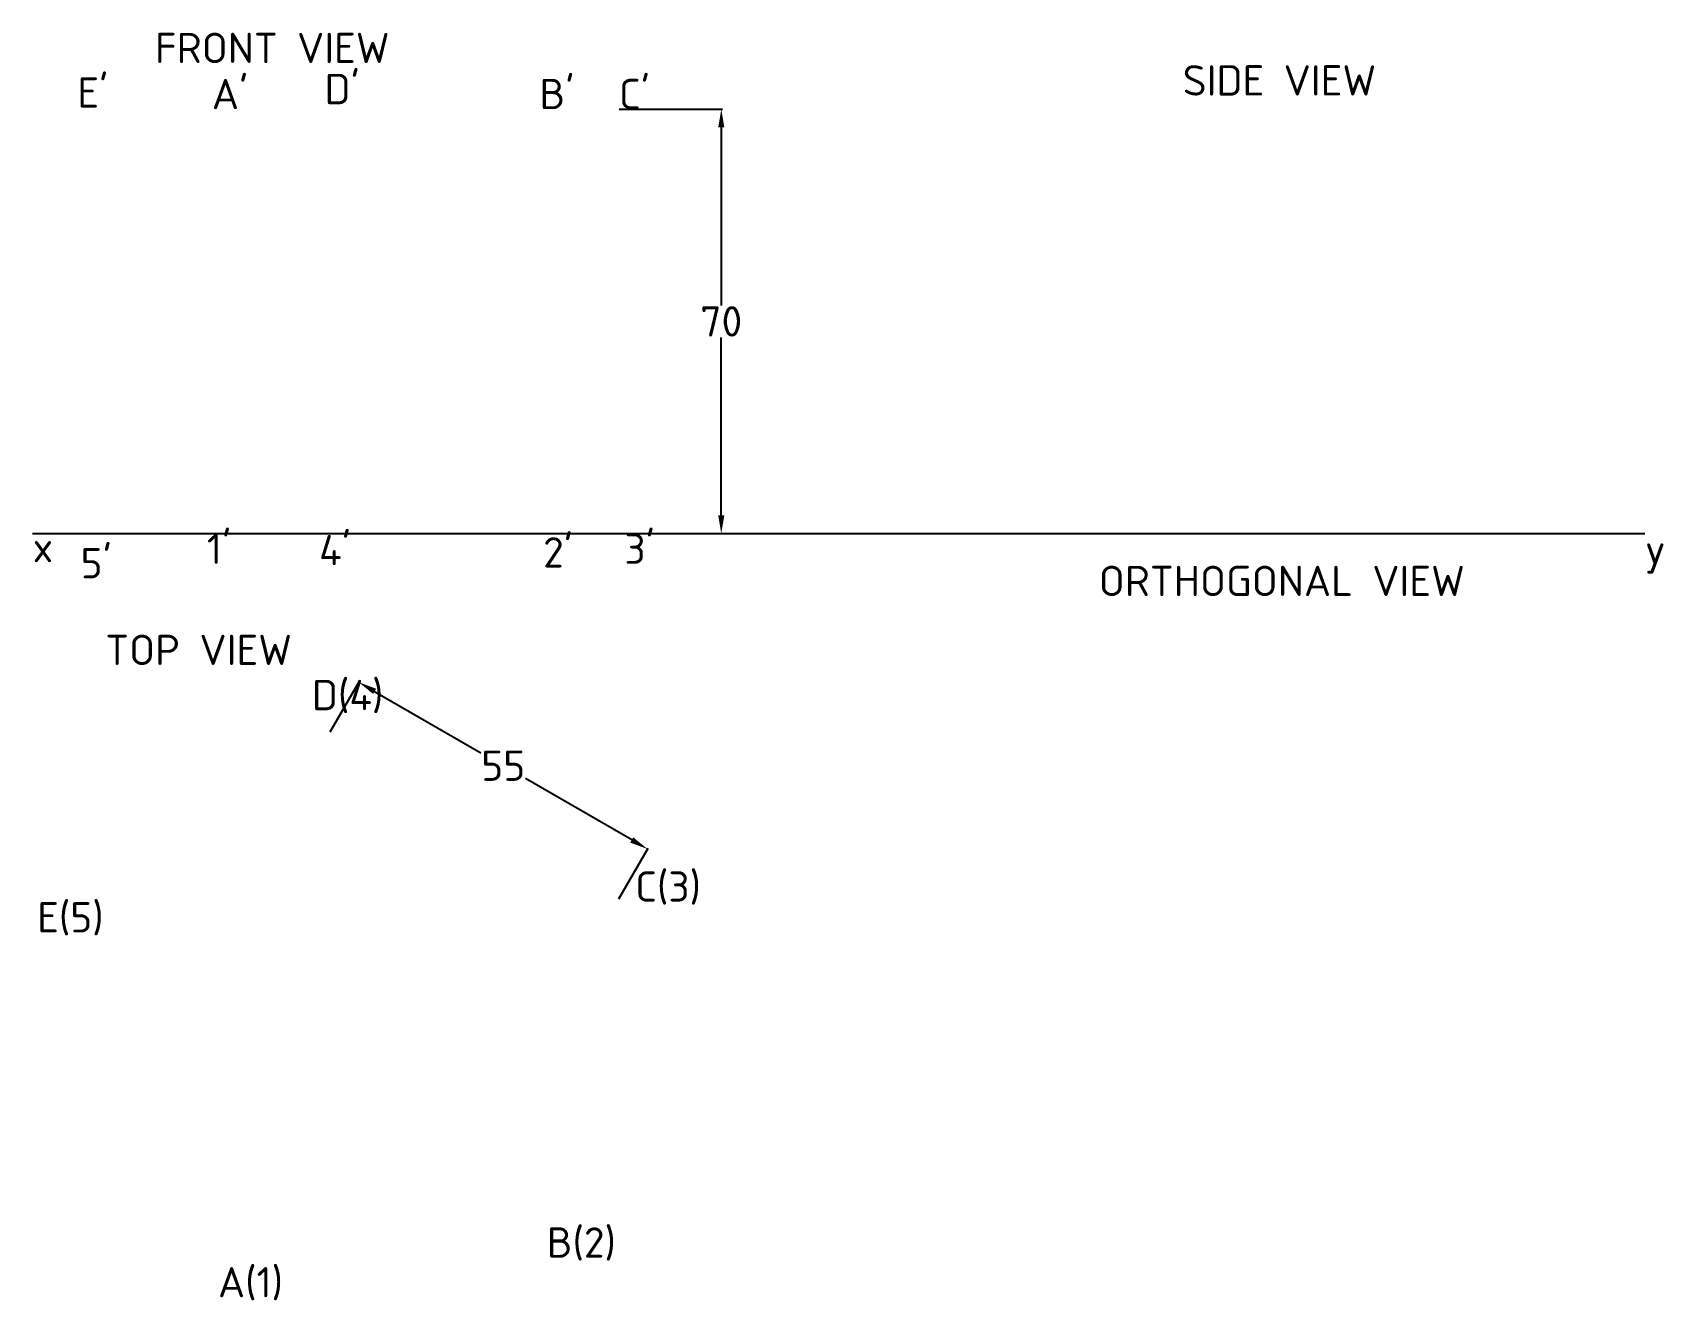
# Paper-space layout 'wk5_Q4' of a CAD drawing. Header units: millimetres. Extents: x 7 to 277, y 4 to 213.
import ezdxf

# ---------------------------------------------------------------- set-up
doc = ezdxf.new("R2010")
doc.units = ezdxf.units.MM
doc.header["$MEASUREMENT"] = 0
doc.styles.get("Standard").update_dxf_attribs({"font": 'isocpeur.ttf'})
doc.dimstyles.get("Standard").update_dxf_attribs({"dimtxt": 5, "dimasz": 3, "dimexe": 0.18, "dimexo": 0.0625, "dimgap": 0.09, "dimtad": 0, "dimtih": 1, "dimtoh": 1, "dimdec": 0, "dimzin": 0, "dimdsep": 46, "dimtxsty": 'Standard', "dimcen": 0.09, "dimadec": 0, "dimazin": 0, "dimtfac": 1, "dimtdec": 0, "dimtofl": 0, "dimtmove": 0, "dimatfit": 3, "dimfxl": 1, "dimtolj": 1, "dimtzin": 0, "dimarcsym": 0})

# ---------------------------------------------------------------- blocks, each defined once
blk = doc.blocks.new('*D12')
at = {"color": 0, "lineweight": -2, "transparency": 16777216}
for p, q in [((56.57, 97.35), (61.39, 105.7)), ((63.9, 104.04), (81.43, 93.92)), ((106.33, 79.54), (88.81, 89.66)), ((104.2, 69.85), (109.02, 78.2))]:
    blk.add_line(p, q, dxfattribs=at)
at = {"color": 0, "transparency": 16777216}
for points in [[(64.15, 104.47), (63.65, 103.61), (61.3, 105.54)], [(106.58, 79.97), (106.08, 79.11), (108.93, 78.04)]]:
    blk.add_solid(points, dxfattribs=at)
at = {"layer": 'Defpoints', "color": 0, "transparency": 16777216}
for p in [(56.54, 97.3), (108.93, 78.04), (104.17, 69.8)]:
    blk.add_point(p, dxfattribs=at)
at = {"color": 0, "transparency": 16777216, "insert": (85.12, 91.79), "char_height": 5, "attachment_point": 5}
blk.add_mtext('\\A1;55', dxfattribs=at)
blk = doc.blocks.new('*D13')
at = {"color": 0, "lineweight": -2, "transparency": 16777216}
for p, q in [((104.23, 200.06), (121.28, 200.06)), ((121.1, 197.06), (121.1, 167.7)), ((121.1, 133.06), (121.1, 162.41)), ((104.23, 130.06), (121.28, 130.06))]:
    blk.add_line(p, q, dxfattribs=at)
at = {"color": 0, "transparency": 16777216}
for points in [[(120.6, 197.06), (121.6, 197.06), (121.1, 200.06)], [(120.6, 133.06), (121.6, 133.06), (121.1, 130.06)]]:
    blk.add_solid(points, dxfattribs=at)
at = {"layer": 'Defpoints', "color": 0, "transparency": 16777216}
for p in [(104.17, 200.06), (104.17, 130.06), (121.1, 130.06)]:
    blk.add_point(p, dxfattribs=at)
at = {"color": 0, "transparency": 16777216, "insert": (121.1, 165.06), "char_height": 5, "attachment_point": 5}
blk.add_mtext('\\A1;70', dxfattribs=at)

psp = doc.layouts.new('wk5_Q4')

# ---------------------------------------------------------------- linework, layer by layer
psp.add_line((7.46, 130.06), (273.52, 130.06))

# ---------------------------------------------------------------- texts
for s, p in [('FRONT VIEW', (27.65, 207.66)), ('SIDE VIEW', (197.24, 202.3)), ("E'", (14.85, 200.3)), ("A'", (37.03, 200.06)), ("D'", (55.63, 200.88)), ("B'", (91.1, 200.06)), ("C'", (104.22, 200.06)), ("1'", (36.22, 125.07)), ("4'", (54.72, 124.85)), ("2'", (91.7, 124.47)), ("3'", (105.11, 125.07)), ('x', (7.46, 125.34)), ("5'", (15.38, 122.69)), ('y', (273.52, 124.96)), ('ORTHOGONAL VIEW', (183.39, 119.76)), ('TOP VIEW', (19.44, 108.39)), ('D(4)', (53.54, 100.94)), ('C(3)', (106.9, 69.36)), ('E(5)', (8.22, 64.29)), ('B(2)', (92.3, 10.66)), ('A(1)', (38.04, 4.11))]:
    psp.add_text(s, height=5).set_placement(p)

# ---------------------------------------------------------------- dimensions: what is measured, and where the dimension line sits
dim = psp.add_linear_dim(base=(121.1, 130.06), p1=(104.17, 200.06), p2=(104.17, 130.06), angle=90, dimstyle='Standard', override={"dimlfac": -1})
dim.commit()
dim.dimension.update_dxf_attribs({"geometry": '*D13', "text_midpoint": (121.1, 165.06)})
dim = psp.add_aligned_dim(p1=(56.54, 97.3), p2=(104.17, 69.8), distance=9.52, dimstyle='Standard', override={"dimlfac": -1})
dim.commit()
dim.dimension.update_dxf_attribs({"geometry": '*D12', "text_midpoint": (85.12, 91.79)})

doc.saveas('drawing.dxf')
